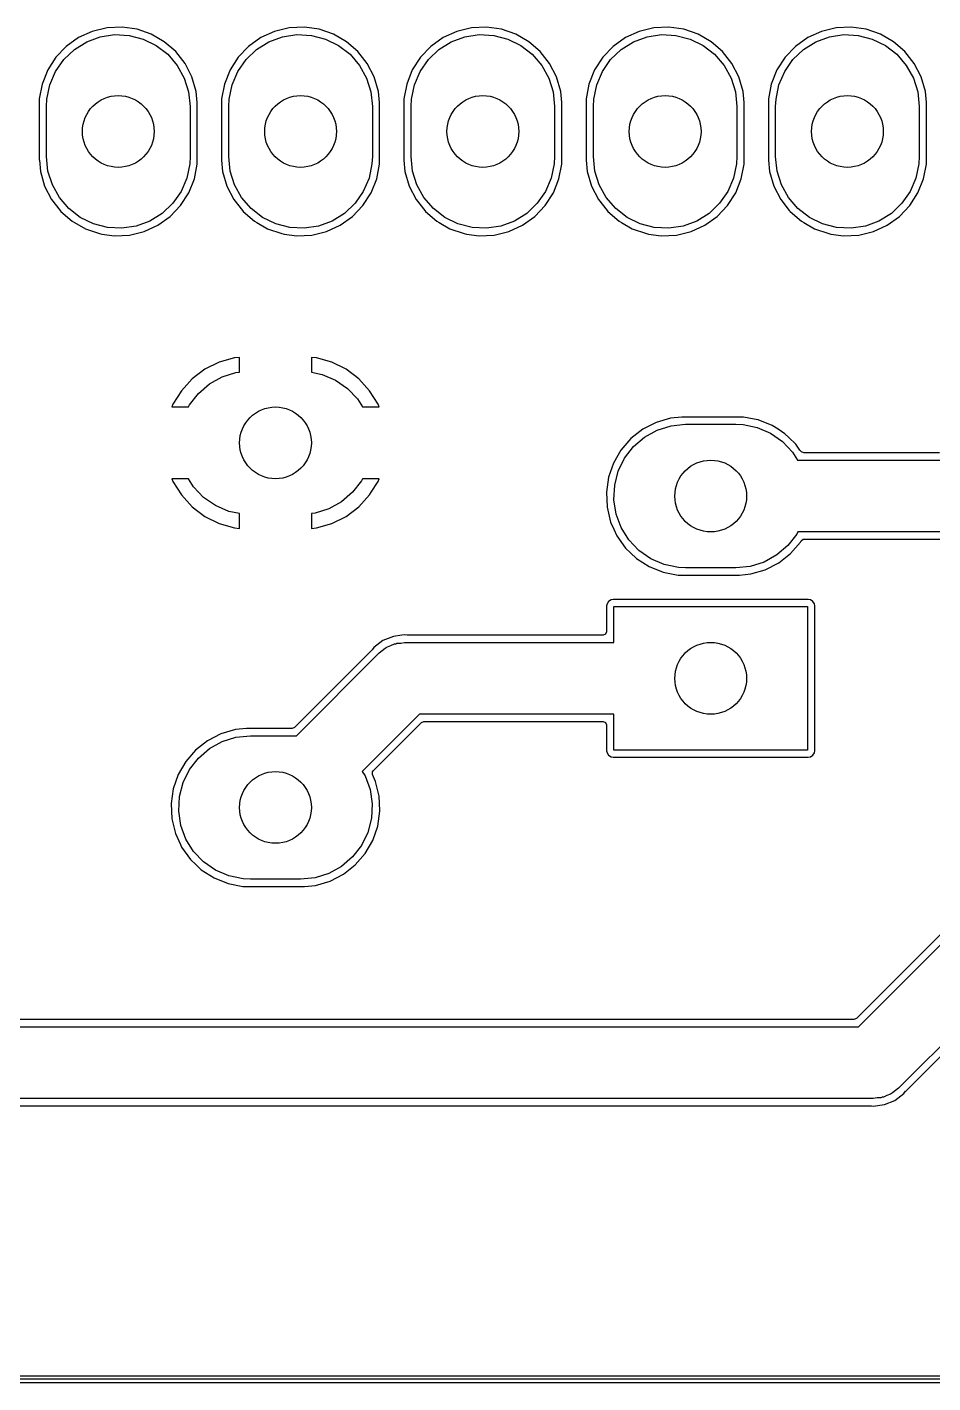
# Model space of a CAD drawing. Extents: x 103 to 225, y -154 to -79.
# Drawn here: x 177.14 to 189.77, y -145.6 to -126.71 of the extents above; entities that cross this region are included whole.
import ezdxf

# ---------------------------------------------------------------- set-up
doc = ezdxf.new("R2010")
doc.units = 0
doc.layers.add('BLACK', color=7, linetype='CONTINUOUS')

msp = doc.modelspace()

# ---------------------------------------------------------------- linework, layer by layer
at = {"layer": 'BLACK', "linetype": 'CONTINUOUS'}
for p, q in [((178.258, -126.719), (178.053, -126.768)), ((178.468, -126.709), (178.258, -126.719)), ((178.258, -126.719), (178.258, -126.719)), ((178.676, -126.739), (178.468, -126.709)), ((178.874, -126.807), (178.676, -126.739)), ((178.676, -126.739), (178.676, -126.739)), ((180.798, -126.719), (180.593, -126.768)), ((181.008, -126.709), (180.798, -126.719)), ((180.798, -126.719), (180.798, -126.719)), ((181.216, -126.739), (181.008, -126.709)), ((181.414, -126.807), (181.216, -126.739)), ((181.216, -126.739), (181.216, -126.739)), ((183.338, -126.719), (183.133, -126.768)), ((183.548, -126.709), (183.338, -126.719)), ((183.338, -126.719), (183.338, -126.719)), ((183.756, -126.739), (183.548, -126.709)), ((183.954, -126.807), (183.756, -126.739)), ((183.756, -126.739), (183.756, -126.739)), ((185.878, -126.719), (185.673, -126.768)), ((186.088, -126.709), (185.878, -126.719)), ((185.878, -126.719), (185.878, -126.719)), ((186.296, -126.739), (186.088, -126.709)), ((186.494, -126.807), (186.296, -126.739)), ((186.296, -126.739), (186.296, -126.739)), ((188.418, -126.719), (188.213, -126.768)), ((188.628, -126.709), (188.418, -126.719)), ((188.418, -126.719), (188.418, -126.719)), ((188.836, -126.739), (188.628, -126.709)), ((189.034, -126.807), (188.836, -126.739)), ((188.836, -126.739), (188.836, -126.739)), ((177.862, -126.856), (177.691, -126.978)), ((177.803, -127.022), (177.975, -126.915)), ((178.053, -126.768), (177.862, -126.856)), ((177.862, -126.856), (177.862, -126.856)), ((177.862, -126.856), (177.862, -126.856)), ((177.862, -126.856), (177.862, -126.856)), ((177.862, -126.856), (177.862, -126.856)), ((177.975, -126.915), (178.164, -126.845)), ((178.164, -126.845), (178.364, -126.814)), ((178.364, -126.814), (178.566, -126.825)), ((178.566, -126.825), (178.762, -126.875)), ((178.762, -126.875), (178.944, -126.964)), ((179.056, -126.912), (178.874, -126.807)), ((179.215, -127.05), (179.056, -126.912)), ((179.056, -126.912), (179.056, -126.912)), ((179.056, -126.912), (179.056, -126.912)), ((180.402, -126.856), (180.231, -126.978)), ((180.343, -127.022), (180.515, -126.915)), ((180.593, -126.768), (180.402, -126.856)), ((180.402, -126.856), (180.402, -126.856)), ((180.402, -126.856), (180.402, -126.856)), ((180.402, -126.856), (180.402, -126.856)), ((180.402, -126.856), (180.402, -126.856)), ((180.515, -126.915), (180.704, -126.845)), ((180.704, -126.845), (180.904, -126.814)), ((180.904, -126.814), (181.106, -126.825)), ((181.106, -126.825), (181.302, -126.875)), ((181.302, -126.875), (181.484, -126.964)), ((181.596, -126.912), (181.414, -126.807)), ((181.755, -127.05), (181.596, -126.912)), ((181.596, -126.912), (181.596, -126.912)), ((181.596, -126.912), (181.596, -126.912)), ((182.942, -126.856), (182.771, -126.978)), ((182.883, -127.022), (183.055, -126.915)), ((183.133, -126.768), (182.942, -126.856)), ((182.942, -126.856), (182.942, -126.856)), ((182.942, -126.856), (182.942, -126.856)), ((182.942, -126.856), (182.942, -126.856)), ((182.942, -126.856), (182.942, -126.856)), ((183.055, -126.915), (183.244, -126.845)), ((183.244, -126.845), (183.444, -126.814)), ((183.444, -126.814), (183.646, -126.825)), ((183.646, -126.825), (183.842, -126.875)), ((183.842, -126.875), (184.024, -126.964)), ((184.136, -126.912), (183.954, -126.807)), ((184.295, -127.05), (184.136, -126.912)), ((184.136, -126.912), (184.136, -126.912)), ((184.136, -126.912), (184.136, -126.912)), ((185.482, -126.856), (185.311, -126.978)), ((185.423, -127.022), (185.595, -126.915)), ((185.673, -126.768), (185.482, -126.856)), ((185.482, -126.856), (185.482, -126.856)), ((185.482, -126.856), (185.482, -126.856)), ((185.482, -126.856), (185.482, -126.856)), ((185.482, -126.856), (185.482, -126.856)), ((185.595, -126.915), (185.784, -126.845)), ((185.784, -126.845), (185.984, -126.814)), ((185.984, -126.814), (186.186, -126.825)), ((186.186, -126.825), (186.382, -126.875)), ((186.382, -126.875), (186.564, -126.964)), ((186.676, -126.912), (186.494, -126.807)), ((186.835, -127.05), (186.676, -126.912)), ((186.676, -126.912), (186.676, -126.912)), ((186.676, -126.912), (186.676, -126.912)), ((188.022, -126.856), (187.851, -126.978)), ((187.963, -127.022), (188.135, -126.915)), ((188.213, -126.768), (188.022, -126.856)), ((188.022, -126.856), (188.022, -126.856)), ((188.022, -126.856), (188.022, -126.856)), ((188.022, -126.856), (188.022, -126.856)), ((188.022, -126.856), (188.022, -126.856)), ((188.135, -126.915), (188.324, -126.845)), ((188.324, -126.845), (188.524, -126.814)), ((188.524, -126.814), (188.726, -126.825)), ((188.726, -126.825), (188.922, -126.875)), ((188.922, -126.875), (189.104, -126.964)), ((189.216, -126.912), (189.034, -126.807)), ((189.375, -127.05), (189.216, -126.912)), ((189.216, -126.912), (189.216, -126.912)), ((189.216, -126.912), (189.216, -126.912)), ((177.546, -127.13), (177.432, -127.306)), ((177.691, -126.978), (177.546, -127.13)), ((177.656, -127.162), (177.803, -127.022)), ((177.691, -126.978), (177.691, -126.978)), ((178.944, -126.964), (179.104, -127.088)), ((179.104, -127.088), (179.236, -127.242)), ((179.345, -127.215), (179.215, -127.05)), ((180.086, -127.13), (179.972, -127.306)), ((180.231, -126.978), (180.086, -127.13)), ((180.196, -127.162), (180.343, -127.022)), ((180.231, -126.978), (180.231, -126.978)), ((181.484, -126.964), (181.644, -127.088)), ((181.644, -127.088), (181.776, -127.242)), ((181.885, -127.215), (181.755, -127.05)), ((182.626, -127.13), (182.512, -127.306)), ((182.771, -126.978), (182.626, -127.13)), ((182.736, -127.162), (182.883, -127.022)), ((182.771, -126.978), (182.771, -126.978)), ((184.024, -126.964), (184.184, -127.088)), ((184.184, -127.088), (184.316, -127.242)), ((184.425, -127.215), (184.295, -127.05)), ((185.166, -127.13), (185.052, -127.306)), ((185.311, -126.978), (185.166, -127.13)), ((185.276, -127.162), (185.423, -127.022)), ((185.311, -126.978), (185.311, -126.978)), ((186.564, -126.964), (186.724, -127.088)), ((186.724, -127.088), (186.856, -127.242)), ((186.965, -127.215), (186.835, -127.05)), ((187.706, -127.13), (187.592, -127.306)), ((187.851, -126.978), (187.706, -127.13)), ((187.816, -127.162), (187.963, -127.022)), ((187.851, -126.978), (187.851, -126.978)), ((189.104, -126.964), (189.264, -127.088)), ((189.264, -127.088), (189.396, -127.242)), ((189.505, -127.215), (189.375, -127.05)), ((177.432, -127.306), (177.354, -127.502)), ((177.432, -127.306), (177.432, -127.306)), ((177.541, -127.328), (177.656, -127.162)), ((179.236, -127.242), (179.334, -127.419)), ((179.441, -127.402), (179.345, -127.215)), ((179.972, -127.306), (179.894, -127.502)), ((179.972, -127.306), (179.972, -127.306)), ((180.081, -127.328), (180.196, -127.162)), ((181.776, -127.242), (181.874, -127.419)), ((181.981, -127.402), (181.885, -127.215)), ((182.512, -127.306), (182.434, -127.502)), ((182.512, -127.306), (182.512, -127.306)), ((182.621, -127.328), (182.736, -127.162)), ((184.316, -127.242), (184.414, -127.419)), ((184.521, -127.402), (184.425, -127.215)), ((185.052, -127.306), (184.974, -127.502)), ((185.052, -127.306), (185.052, -127.306)), ((185.161, -127.328), (185.276, -127.162)), ((186.856, -127.242), (186.954, -127.419)), ((187.061, -127.402), (186.965, -127.215)), ((187.592, -127.306), (187.514, -127.502)), ((187.592, -127.306), (187.592, -127.306)), ((187.701, -127.328), (187.816, -127.162)), ((189.396, -127.242), (189.494, -127.419)), ((189.601, -127.402), (189.505, -127.215)), ((177.354, -127.502), (177.314, -127.708)), ((177.354, -127.502), (177.354, -127.502)), ((177.354, -127.502), (177.354, -127.502)), ((177.42, -127.712), (177.461, -127.514)), ((177.461, -127.514), (177.541, -127.328)), ((179.334, -127.419), (179.395, -127.612)), ((179.501, -127.604), (179.441, -127.402)), ((179.894, -127.502), (179.855, -127.708)), ((179.894, -127.502), (179.894, -127.502)), ((179.894, -127.502), (179.894, -127.502)), ((179.96, -127.712), (180.001, -127.514)), ((180.001, -127.514), (180.081, -127.328)), ((181.874, -127.419), (181.935, -127.612)), ((182.041, -127.604), (181.981, -127.402)), ((182.434, -127.502), (182.394, -127.708)), ((182.434, -127.502), (182.434, -127.502)), ((182.434, -127.502), (182.434, -127.502)), ((182.5, -127.712), (182.541, -127.514)), ((182.541, -127.514), (182.621, -127.328)), ((184.414, -127.419), (184.475, -127.612)), ((184.581, -127.604), (184.521, -127.402)), ((184.974, -127.502), (184.934, -127.708)), ((184.974, -127.502), (184.974, -127.502)), ((184.974, -127.502), (184.974, -127.502)), ((185.04, -127.712), (185.081, -127.514)), ((185.081, -127.514), (185.161, -127.328)), ((186.954, -127.419), (187.015, -127.612)), ((187.121, -127.604), (187.061, -127.402)), ((187.514, -127.502), (187.474, -127.708)), ((187.514, -127.502), (187.514, -127.502)), ((187.514, -127.502), (187.514, -127.502)), ((187.58, -127.712), (187.621, -127.514)), ((187.621, -127.514), (187.701, -127.328)), ((189.494, -127.419), (189.555, -127.612)), ((189.661, -127.604), (189.601, -127.402)), ((179.395, -127.612), (179.415, -127.813)), ((179.516, -127.761), (179.501, -127.604)), ((181.935, -127.612), (181.955, -127.813)), ((182.055, -127.761), (182.041, -127.604)), ((184.475, -127.612), (184.495, -127.813)), ((184.595, -127.761), (184.581, -127.604)), ((187.015, -127.612), (187.035, -127.813)), ((187.135, -127.761), (187.121, -127.604)), ((189.555, -127.612), (189.575, -127.813)), ((189.675, -127.761), (189.661, -127.604)), ((177.314, -127.708), (177.314, -127.708)), ((177.314, -127.708), (177.314, -127.708)), ((177.314, -127.708), (177.314, -128.565)), ((177.415, -127.813), (177.42, -127.712)), ((177.415, -128.513), (177.415, -127.813)), ((179.415, -127.813), (179.415, -128.513)), ((179.516, -128.565), (179.516, -127.761)), ((179.855, -127.708), (179.855, -127.708)), ((179.855, -127.708), (179.855, -127.708)), ((179.855, -127.708), (179.855, -128.565)), ((179.955, -127.813), (179.96, -127.712)), ((179.955, -128.513), (179.955, -127.813)), ((181.955, -127.813), (181.955, -128.513)), ((182.055, -128.565), (182.055, -127.761)), ((182.394, -127.708), (182.394, -127.708)), ((182.394, -127.708), (182.394, -127.708)), ((182.394, -127.708), (182.394, -128.565)), ((182.495, -127.813), (182.5, -127.712)), ((182.495, -128.513), (182.495, -127.813)), ((184.495, -127.813), (184.495, -128.513)), ((184.595, -128.565), (184.595, -127.761)), ((184.934, -127.708), (184.934, -127.708)), ((184.934, -127.708), (184.934, -128.565)), ((185.035, -127.813), (185.04, -127.712)), ((185.035, -128.513), (185.035, -127.813)), ((187.035, -127.813), (187.035, -128.513)), ((187.135, -128.565), (187.135, -127.761)), ((187.474, -127.708), (187.474, -127.708)), ((187.474, -127.708), (187.474, -128.565)), ((187.575, -127.813), (187.58, -127.712)), ((187.575, -128.513), (187.575, -127.813)), ((189.575, -127.813), (189.575, -128.513)), ((189.675, -128.565), (189.675, -127.761)), ((177.314, -128.565), (177.315, -128.565)), ((177.315, -128.565), (177.329, -128.722)), ((177.435, -128.714), (177.415, -128.513)), ((179.41, -128.614), (179.369, -128.812)), ((179.415, -128.513), (179.41, -128.614)), ((179.476, -128.824), (179.516, -128.618)), ((179.516, -128.618), (179.516, -128.565)), ((179.855, -128.565), (179.869, -128.722)), ((179.855, -128.565), (179.855, -128.565)), ((179.975, -128.714), (179.955, -128.513)), ((181.95, -128.614), (181.909, -128.812)), ((181.955, -128.513), (181.95, -128.614)), ((182.016, -128.824), (182.055, -128.618)), ((182.055, -128.618), (182.055, -128.565)), ((182.394, -128.565), (182.395, -128.565)), ((182.395, -128.565), (182.409, -128.722)), ((182.515, -128.714), (182.495, -128.513)), ((184.49, -128.614), (184.449, -128.812)), ((184.495, -128.513), (184.49, -128.614)), ((184.556, -128.824), (184.595, -128.618)), ((184.595, -128.618), (184.595, -128.565)), ((184.934, -128.565), (184.935, -128.565)), ((184.935, -128.565), (184.949, -128.722)), ((185.055, -128.714), (185.035, -128.513)), ((187.03, -128.614), (186.989, -128.812)), ((187.035, -128.513), (187.03, -128.614)), ((187.096, -128.824), (187.135, -128.618)), ((187.135, -128.618), (187.135, -128.565)), ((187.474, -128.565), (187.475, -128.565)), ((187.475, -128.565), (187.489, -128.722)), ((187.595, -128.714), (187.575, -128.513)), ((189.57, -128.614), (189.529, -128.812)), ((189.575, -128.513), (189.57, -128.614)), ((189.636, -128.824), (189.675, -128.618)), ((189.675, -128.618), (189.675, -128.565)), ((177.329, -128.722), (177.389, -128.924)), ((177.496, -128.907), (177.435, -128.714)), ((179.369, -128.812), (179.289, -128.998)), ((179.398, -129.02), (179.476, -128.824)), ((179.869, -128.722), (179.929, -128.924)), ((180.036, -128.907), (179.975, -128.714)), ((181.909, -128.812), (181.829, -128.998)), ((181.938, -129.02), (182.016, -128.824)), ((182.409, -128.722), (182.469, -128.924)), ((182.576, -128.907), (182.515, -128.714)), ((184.449, -128.812), (184.369, -128.998)), ((184.478, -129.02), (184.556, -128.824)), ((184.949, -128.722), (185.009, -128.924)), ((185.116, -128.907), (185.055, -128.714)), ((186.989, -128.812), (186.909, -128.998)), ((187.018, -129.02), (187.096, -128.824)), ((187.489, -128.722), (187.549, -128.924)), ((187.656, -128.907), (187.595, -128.714)), ((189.529, -128.812), (189.449, -128.998)), ((189.558, -129.02), (189.636, -128.824)), ((177.389, -128.924), (177.485, -129.111)), ((177.594, -129.084), (177.496, -128.907)), ((179.289, -128.998), (179.174, -129.164)), ((179.284, -129.196), (179.398, -129.02)), ((179.929, -128.924), (180.025, -129.111)), ((180.134, -129.084), (180.036, -128.907)), ((181.829, -128.998), (181.714, -129.164)), ((181.824, -129.196), (181.938, -129.02)), ((182.469, -128.924), (182.565, -129.111)), ((182.674, -129.084), (182.576, -128.907)), ((184.369, -128.998), (184.254, -129.164)), ((184.364, -129.196), (184.478, -129.02)), ((185.009, -128.924), (185.105, -129.111)), ((185.214, -129.084), (185.116, -128.907)), ((186.909, -128.998), (186.794, -129.164)), ((186.904, -129.196), (187.018, -129.02)), ((187.549, -128.924), (187.645, -129.111)), ((187.754, -129.084), (187.656, -128.907)), ((189.449, -128.998), (189.334, -129.164)), ((189.444, -129.196), (189.558, -129.02)), ((177.485, -129.111), (177.605, -129.264)), ((177.726, -129.238), (177.594, -129.084)), ((179.174, -129.164), (179.027, -129.304)), ((179.139, -129.348), (179.284, -129.196)), ((180.025, -129.111), (180.145, -129.264)), ((180.266, -129.238), (180.134, -129.084)), ((181.714, -129.164), (181.567, -129.304)), ((181.679, -129.348), (181.824, -129.196)), ((182.565, -129.111), (182.685, -129.264)), ((182.806, -129.238), (182.674, -129.084)), ((184.254, -129.164), (184.107, -129.304)), ((184.219, -129.348), (184.364, -129.196)), ((185.105, -129.111), (185.225, -129.264)), ((185.346, -129.238), (185.214, -129.084)), ((186.794, -129.164), (186.647, -129.304)), ((186.759, -129.348), (186.904, -129.196)), ((187.645, -129.111), (187.765, -129.264)), ((187.886, -129.238), (187.754, -129.084)), ((189.334, -129.164), (189.187, -129.304)), ((189.299, -129.348), (189.444, -129.196)), ((177.605, -129.264), (177.615, -129.276)), ((177.615, -129.276), (177.774, -129.414)), ((177.886, -129.362), (177.726, -129.238)), ((178.068, -129.451), (177.886, -129.362)), ((179.027, -129.304), (178.855, -129.411)), ((178.968, -129.47), (179.139, -129.348)), ((180.145, -129.264), (180.155, -129.276)), ((180.155, -129.276), (180.314, -129.414)), ((180.426, -129.362), (180.266, -129.238)), ((180.608, -129.451), (180.426, -129.362)), ((181.567, -129.304), (181.395, -129.411)), ((181.508, -129.47), (181.679, -129.348)), ((182.685, -129.264), (182.695, -129.276)), ((182.695, -129.276), (182.854, -129.414)), ((182.966, -129.362), (182.806, -129.238)), ((183.148, -129.451), (182.966, -129.362)), ((184.107, -129.304), (183.935, -129.411)), ((184.048, -129.47), (184.219, -129.348)), ((185.225, -129.264), (185.235, -129.276)), ((185.235, -129.276), (185.394, -129.414)), ((185.506, -129.362), (185.346, -129.238)), ((185.688, -129.451), (185.506, -129.362)), ((186.647, -129.304), (186.475, -129.411)), ((186.588, -129.47), (186.759, -129.348)), ((187.765, -129.264), (187.775, -129.276)), ((187.775, -129.276), (187.934, -129.414)), ((188.046, -129.362), (187.886, -129.238)), ((188.228, -129.451), (188.046, -129.362)), ((189.187, -129.304), (189.015, -129.411)), ((189.128, -129.47), (189.299, -129.348)), ((177.774, -129.414), (177.774, -129.414)), ((177.774, -129.414), (177.774, -129.414)), ((177.774, -129.414), (177.806, -129.432)), ((177.806, -129.432), (177.956, -129.519)), ((177.956, -129.519), (178.154, -129.587)), ((178.264, -129.501), (178.068, -129.451)), ((178.154, -129.587), (178.154, -129.587)), ((178.154, -129.587), (178.154, -129.587)), ((178.154, -129.587), (178.185, -129.592)), ((178.185, -129.592), (178.362, -129.617)), ((178.466, -129.512), (178.264, -129.501)), ((178.666, -129.481), (178.466, -129.512)), ((178.572, -129.607), (178.777, -129.558)), ((178.855, -129.411), (178.666, -129.481)), ((178.777, -129.558), (178.968, -129.47)), ((180.314, -129.414), (180.314, -129.414)), ((180.314, -129.414), (180.314, -129.414)), ((180.314, -129.414), (180.346, -129.432)), ((180.346, -129.432), (180.496, -129.519)), ((180.496, -129.519), (180.694, -129.587)), ((180.804, -129.501), (180.608, -129.451)), ((180.694, -129.587), (180.694, -129.587)), ((180.694, -129.587), (180.694, -129.587)), ((180.694, -129.587), (180.725, -129.592)), ((180.725, -129.592), (180.902, -129.617)), ((181.006, -129.512), (180.804, -129.501)), ((181.206, -129.481), (181.006, -129.512)), ((181.112, -129.607), (181.317, -129.558)), ((181.395, -129.411), (181.206, -129.481)), ((181.317, -129.558), (181.508, -129.47)), ((182.854, -129.414), (182.854, -129.414)), ((182.854, -129.414), (182.854, -129.414)), ((182.854, -129.414), (182.886, -129.432)), ((182.886, -129.432), (183.036, -129.519)), ((183.036, -129.519), (183.234, -129.587)), ((183.344, -129.501), (183.148, -129.451)), ((183.234, -129.587), (183.234, -129.587)), ((183.234, -129.587), (183.234, -129.587)), ((183.234, -129.587), (183.265, -129.592)), ((183.265, -129.592), (183.442, -129.617)), ((183.546, -129.512), (183.344, -129.501)), ((183.746, -129.481), (183.546, -129.512)), ((183.652, -129.607), (183.857, -129.558)), ((183.935, -129.411), (183.746, -129.481)), ((183.857, -129.558), (184.048, -129.47)), ((185.394, -129.414), (185.394, -129.414)), ((185.394, -129.414), (185.394, -129.414)), ((185.394, -129.414), (185.426, -129.432)), ((185.426, -129.432), (185.576, -129.519)), ((185.576, -129.519), (185.774, -129.587)), ((185.884, -129.501), (185.688, -129.451)), ((185.774, -129.587), (185.774, -129.587)), ((185.774, -129.587), (185.774, -129.587)), ((185.774, -129.587), (185.805, -129.592)), ((185.805, -129.592), (185.982, -129.617)), ((186.086, -129.512), (185.884, -129.501)), ((186.286, -129.481), (186.086, -129.512)), ((186.192, -129.607), (186.397, -129.558)), ((186.475, -129.411), (186.286, -129.481)), ((186.397, -129.558), (186.588, -129.47)), ((187.934, -129.414), (187.934, -129.414)), ((187.934, -129.414), (187.934, -129.414)), ((187.934, -129.414), (187.966, -129.432)), ((187.966, -129.432), (188.116, -129.519)), ((188.116, -129.519), (188.314, -129.587)), ((188.424, -129.501), (188.228, -129.451)), ((188.314, -129.587), (188.314, -129.587)), ((188.314, -129.587), (188.314, -129.587)), ((188.314, -129.587), (188.345, -129.592)), ((188.345, -129.592), (188.522, -129.617)), ((188.626, -129.512), (188.424, -129.501)), ((188.826, -129.481), (188.626, -129.512)), ((188.732, -129.607), (188.937, -129.558)), ((189.015, -129.411), (188.826, -129.481)), ((188.937, -129.558), (189.128, -129.47)), ((178.362, -129.617), (178.467, -129.612)), ((178.362, -129.617), (178.362, -129.617)), ((178.362, -129.617), (178.362, -129.617)), ((178.467, -129.612), (178.572, -129.607)), ((180.902, -129.617), (181.007, -129.612)), ((180.902, -129.617), (180.902, -129.617)), ((180.902, -129.617), (180.902, -129.617)), ((181.007, -129.612), (181.112, -129.607)), ((183.442, -129.617), (183.547, -129.612)), ((183.442, -129.617), (183.442, -129.617)), ((183.442, -129.617), (183.442, -129.617)), ((183.547, -129.612), (183.652, -129.607)), ((185.982, -129.617), (186.087, -129.612)), ((185.982, -129.617), (185.982, -129.617)), ((185.982, -129.617), (185.982, -129.617)), ((186.087, -129.612), (186.192, -129.607)), ((188.522, -129.617), (188.627, -129.612)), ((188.522, -129.617), (188.522, -129.617)), ((188.522, -129.617), (188.522, -129.617)), ((188.627, -129.612), (188.732, -129.607)), ((179.621, -131.477), (179.444, -131.611)), ((179.82, -131.378), (179.621, -131.477)), ((179.621, -131.477), (179.621, -131.477)), ((180.034, -131.317), (179.82, -131.378)), ((180.105, -131.311), (180.034, -131.317)), ((180.105, -131.517), (180.105, -131.311)), ((180.105, -131.311), (180.105, -131.311)), ((181.177, -131.317), (181.105, -131.311)), ((181.105, -131.311), (181.105, -131.517)), ((181.391, -131.378), (181.177, -131.317)), ((181.177, -131.317), (181.177, -131.317)), ((181.59, -131.477), (181.391, -131.378)), ((181.767, -131.611), (181.59, -131.477)), ((181.59, -131.477), (181.59, -131.477)), ((179.444, -131.611), (179.294, -131.776)), ((179.444, -131.611), (179.444, -131.611)), ((179.684, -131.681), (179.861, -131.583)), ((179.861, -131.583), (180.054, -131.522)), ((180.054, -131.522), (180.105, -131.517)), ((181.105, -131.517), (181.255, -131.548)), ((181.255, -131.548), (181.441, -131.628)), ((181.441, -131.628), (181.607, -131.743)), ((181.917, -131.776), (181.767, -131.611)), ((181.767, -131.611), (181.767, -131.611)), ((179.294, -131.776), (179.177, -131.965)), ((179.407, -131.973), (179.531, -131.813)), ((179.531, -131.813), (179.684, -131.681)), ((181.607, -131.743), (181.746, -131.89)), ((182.034, -131.965), (181.917, -131.776)), ((179.177, -131.965), (179.162, -132.002)), ((179.162, -132.002), (179.162, -132.002)), ((179.162, -132.002), (179.393, -132.002)), ((179.393, -132.002), (179.407, -131.973)), ((181.746, -131.89), (181.816, -132.002)), ((181.816, -132.002), (182.049, -132.002)), ((182.049, -132.002), (182.034, -131.965)), ((182.049, -132.002), (182.049, -132.002)), ((185.909, -132.217), (185.722, -132.313)), ((186.111, -132.157), (185.909, -132.217)), ((186.268, -132.143), (186.111, -132.157)), ((187.125, -132.142), (186.268, -132.142)), ((186.268, -132.142), (186.268, -132.142)), ((186.268, -132.142), (186.268, -132.143)), ((187.274, -132.171), (187.125, -132.142)), ((187.331, -132.182), (187.274, -132.171)), ((187.527, -132.26), (187.331, -132.182)), ((187.331, -132.182), (187.331, -132.182)), ((185.722, -132.313), (185.557, -132.443)), ((185.595, -132.554), (185.749, -132.422)), ((185.749, -132.422), (185.926, -132.324)), ((185.926, -132.324), (186.119, -132.263)), ((186.119, -132.263), (186.32, -132.243)), ((186.32, -132.243), (187.02, -132.243)), ((187.02, -132.243), (187.121, -132.248)), ((187.121, -132.248), (187.319, -132.289)), ((187.319, -132.289), (187.505, -132.369)), ((187.505, -132.369), (187.671, -132.484)), ((187.608, -132.313), (187.527, -132.26)), ((187.527, -132.26), (187.527, -132.26)), ((187.527, -132.26), (187.527, -132.26)), ((187.703, -132.374), (187.608, -132.313)), ((187.757, -132.425), (187.703, -132.374)), ((187.855, -132.519), (187.757, -132.425)), ((185.419, -132.602), (185.314, -132.784)), ((185.557, -132.443), (185.419, -132.602)), ((185.471, -132.714), (185.595, -132.554)), ((187.671, -132.484), (187.811, -132.631)), ((187.914, -132.602), (187.855, -132.519)), ((187.929, -132.622), (187.914, -132.602)), ((185.314, -132.784), (185.246, -132.982)), ((185.382, -132.896), (185.471, -132.714)), ((187.811, -132.631), (187.881, -132.743)), ((187.881, -132.743), (189.919, -132.743)), ((187.934, -132.628), (187.929, -132.622)), ((187.969, -132.642), (187.934, -132.628)), ((189.857, -132.642), (187.969, -132.642)), ((196.569, -132.654), (188.701, -140.523)), ((188.728, -140.638), (196.669, -132.696)), ((185.246, -132.982), (185.216, -133.19)), ((185.246, -132.982), (185.246, -132.982)), ((185.332, -133.092), (185.382, -132.896)), ((179.395, -133.002), (179.162, -133.002)), ((179.162, -133.002), (179.177, -133.039)), ((179.177, -133.039), (179.294, -133.228)), ((179.465, -133.114), (179.395, -133.002)), ((179.604, -133.261), (179.465, -133.114)), ((181.804, -133.031), (181.68, -133.191)), ((181.818, -133.002), (181.804, -133.031)), ((182.049, -133.002), (181.818, -133.002)), ((181.941, -133.19), (182.034, -133.039)), ((182.034, -133.039), (182.049, -133.002)), ((185.321, -133.294), (185.332, -133.092)), ((179.294, -133.228), (179.444, -133.393)), ((179.77, -133.376), (179.604, -133.261)), ((181.527, -133.323), (181.35, -133.421)), ((181.68, -133.191), (181.527, -133.323)), ((181.767, -133.393), (181.917, -133.228)), ((181.917, -133.228), (181.941, -133.19)), ((185.216, -133.19), (185.216, -133.19)), ((185.216, -133.19), (185.226, -133.4)), ((185.352, -133.494), (185.321, -133.294)), ((179.444, -133.393), (179.444, -133.393)), ((179.444, -133.393), (179.621, -133.527)), ((179.621, -133.527), (179.621, -133.527)), ((179.621, -133.527), (179.82, -133.626)), ((179.956, -133.456), (179.77, -133.376)), ((180.105, -133.487), (179.956, -133.456)), ((180.105, -133.693), (180.105, -133.487)), ((181.157, -133.482), (181.105, -133.487)), ((181.105, -133.487), (181.105, -133.693)), ((181.35, -133.421), (181.157, -133.482)), ((181.391, -133.626), (181.59, -133.527)), ((181.59, -133.527), (181.767, -133.393)), ((181.59, -133.527), (181.59, -133.527)), ((181.767, -133.393), (181.767, -133.393)), ((185.226, -133.4), (185.226, -133.4)), ((185.226, -133.4), (185.275, -133.605)), ((185.422, -133.683), (185.352, -133.494)), ((197.23, -133.55), (189.289, -141.492)), ((179.82, -133.626), (180.034, -133.687)), ((180.034, -133.687), (180.034, -133.687)), ((180.034, -133.687), (180.105, -133.693)), ((180.105, -133.693), (180.105, -133.693)), ((181.105, -133.693), (181.177, -133.687)), ((181.177, -133.687), (181.391, -133.626)), ((181.177, -133.687), (181.177, -133.687)), ((185.275, -133.605), (185.32, -133.703)), ((185.32, -133.703), (185.363, -133.796)), ((185.529, -133.855), (185.422, -133.683)), ((187.883, -133.743), (187.869, -133.772)), ((190.126, -133.743), (187.883, -133.743)), ((185.363, -133.796), (185.485, -133.967)), ((185.669, -134.002), (185.529, -133.855)), ((187.745, -133.932), (187.591, -134.064)), ((187.869, -133.772), (187.745, -133.932)), ((187.783, -134.043), (187.921, -133.884)), ((187.921, -133.884), (187.93, -133.868)), ((187.93, -133.868), (187.96, -133.845)), ((187.96, -133.845), (187.972, -133.844)), ((187.972, -133.844), (190.085, -133.844)), ((185.485, -133.967), (185.553, -134.033)), ((185.553, -134.033), (185.637, -134.112)), ((185.637, -134.112), (185.637, -134.112)), ((185.637, -134.112), (185.637, -134.112)), ((185.637, -134.112), (185.813, -134.226)), ((185.835, -134.117), (185.669, -134.002)), ((186.021, -134.197), (185.835, -134.117)), ((187.591, -134.064), (187.414, -134.162)), ((187.618, -134.173), (187.783, -134.043)), ((185.813, -134.226), (186.009, -134.304)), ((186.009, -134.304), (186.215, -134.344)), ((186.219, -134.238), (186.021, -134.197)), ((186.32, -134.243), (186.219, -134.238)), ((187.02, -134.243), (186.32, -134.243)), ((187.221, -134.223), (187.02, -134.243)), ((187.414, -134.162), (187.221, -134.223)), ((187.229, -134.329), (187.431, -134.269)), ((187.431, -134.269), (187.618, -134.173)), ((186.215, -134.344), (186.215, -134.344)), ((186.215, -134.344), (187.072, -134.344)), ((187.072, -134.344), (187.229, -134.329)), ((187.072, -134.344), (187.072, -134.344)), ((185.281, -134.688), (185.248, -134.711)), ((185.31, -134.683), (185.281, -134.688)), ((185.281, -134.688), (185.281, -134.688)), ((185.281, -134.688), (185.281, -134.688)), ((185.281, -134.688), (185.281, -134.688)), ((188.03, -134.683), (185.31, -134.683)), ((185.31, -134.683), (185.31, -134.683)), ((185.31, -134.683), (185.31, -134.683)), ((188.059, -134.688), (188.03, -134.683)), ((188.092, -134.711), (188.059, -134.688)), ((185.225, -134.744), (185.219, -134.773)), ((185.219, -134.773), (185.219, -135.133)), ((185.248, -134.711), (185.225, -134.744)), ((185.225, -134.744), (185.225, -134.744)), ((185.32, -135.283), (185.32, -134.783)), ((185.32, -134.783), (188.02, -134.783)), ((188.02, -134.783), (188.02, -136.783)), ((188.115, -134.744), (188.092, -134.711)), ((188.12, -134.773), (188.115, -134.744)), ((188.115, -134.744), (188.115, -134.744)), ((188.115, -134.744), (188.115, -134.744)), ((188.12, -136.793), (188.12, -134.773)), ((182.102, -135.258), (181.976, -135.355)), ((182.248, -135.198), (182.102, -135.258)), ((182.102, -135.258), (182.102, -135.258)), ((182.365, -135.183), (182.248, -135.198)), ((182.404, -135.177), (182.365, -135.183)), ((182.442, -135.182), (182.404, -135.177)), ((182.445, -135.183), (182.442, -135.182)), ((185.171, -135.183), (182.445, -135.183)), ((185.205, -135.168), (185.171, -135.183)), ((185.219, -135.133), (185.205, -135.168)), ((181.951, -135.387), (180.871, -136.467)), ((180.898, -136.582), (182.051, -135.429)), ((181.953, -135.385), (181.951, -135.387)), ((181.976, -135.355), (181.953, -135.385)), ((181.976, -135.355), (181.976, -135.355)), ((182.051, -135.429), (182.094, -135.397)), ((182.094, -135.397), (182.134, -135.362)), ((182.134, -135.362), (182.15, -135.355)), ((182.15, -135.355), (182.165, -135.344)), ((182.165, -135.344), (182.215, -135.325)), ((182.215, -135.325), (182.264, -135.303)), ((182.264, -135.303), (182.281, -135.301)), ((182.281, -135.301), (182.298, -135.294)), ((182.298, -135.294), (182.351, -135.291)), ((182.351, -135.291), (182.404, -135.283)), ((182.404, -135.283), (185.32, -135.283)), ((182.612, -136.283), (181.815, -137.08)), ((185.32, -136.283), (182.612, -136.283)), ((182.639, -136.398), (182.673, -136.383)), ((182.673, -136.383), (185.171, -136.383)), ((185.171, -136.383), (185.205, -136.398)), ((185.32, -136.783), (185.32, -136.283)), ((179.845, -136.556), (179.658, -136.652)), ((180.046, -136.496), (179.845, -136.556)), ((180.203, -136.482), (180.046, -136.496)), ((180.836, -136.481), (180.203, -136.481)), ((180.203, -136.481), (180.203, -136.481)), ((180.203, -136.481), (180.203, -136.482)), ((180.871, -136.467), (180.836, -136.481)), ((181.967, -137.07), (182.639, -136.398)), ((185.205, -136.398), (185.22, -136.433)), ((185.22, -136.433), (185.22, -136.793)), ((179.658, -136.652), (179.493, -136.782)), ((179.531, -136.893), (179.684, -136.761)), ((179.684, -136.761), (179.861, -136.663)), ((179.861, -136.663), (180.054, -136.602)), ((180.054, -136.602), (180.255, -136.582)), ((180.255, -136.582), (180.898, -136.582)), ((179.355, -136.941), (179.25, -137.123)), ((179.493, -136.782), (179.355, -136.941)), ((179.407, -137.053), (179.531, -136.893)), ((185.22, -136.793), (185.225, -136.822)), ((185.225, -136.822), (185.225, -136.822)), ((185.225, -136.822), (185.225, -136.822)), ((185.225, -136.822), (185.225, -136.822)), ((185.225, -136.822), (185.248, -136.855)), ((185.248, -136.855), (185.248, -136.855)), ((185.248, -136.855), (185.281, -136.878)), ((185.281, -136.878), (185.31, -136.883)), ((185.31, -136.883), (188.03, -136.883)), ((188.02, -136.783), (185.32, -136.783)), ((188.03, -136.883), (188.059, -136.878)), ((188.059, -136.878), (188.092, -136.855)), ((188.092, -136.855), (188.115, -136.822)), ((188.115, -136.822), (188.12, -136.793)), ((179.25, -137.123), (179.181, -137.321)), ((179.318, -137.235), (179.407, -137.053)), ((181.815, -137.08), (181.853, -137.142)), ((181.853, -137.142), (181.923, -137.331)), ((181.955, -137.088), (181.967, -137.07)), ((181.957, -137.125), (181.955, -137.088)), ((182, -137.22), (181.957, -137.125)), ((179.181, -137.321), (179.151, -137.529)), ((179.181, -137.321), (179.181, -137.321)), ((179.267, -137.431), (179.318, -137.235)), ((181.923, -137.331), (181.954, -137.531)), ((182.05, -137.425), (182, -137.22)), ((182, -137.22), (182, -137.22)), ((179.257, -137.633), (179.267, -137.431)), ((182.05, -137.428), (182.05, -137.425)), ((182.054, -137.518), (182.05, -137.428)), ((182.06, -137.635), (182.054, -137.518)), ((179.151, -137.529), (179.151, -137.529)), ((179.151, -137.529), (179.161, -137.739)), ((179.287, -137.833), (179.257, -137.633)), ((181.954, -137.531), (181.944, -137.733)), ((182.03, -137.843), (182.06, -137.635)), ((179.161, -137.739), (179.161, -137.739)), ((179.161, -137.739), (179.211, -137.944)), ((179.358, -138.022), (179.287, -137.833)), ((181.944, -137.733), (181.893, -137.929)), ((181.961, -138.041), (182.03, -137.843)), ((179.211, -137.944), (179.281, -138.098)), ((179.465, -138.194), (179.358, -138.022)), ((181.893, -137.929), (181.804, -138.111)), ((181.856, -138.223), (181.961, -138.041)), ((179.281, -138.098), (179.298, -138.135)), ((179.298, -138.135), (179.42, -138.306)), ((179.604, -138.341), (179.465, -138.194)), ((181.68, -138.271), (181.527, -138.403)), ((181.804, -138.111), (181.68, -138.271)), ((181.718, -138.382), (181.856, -138.223)), ((179.42, -138.306), (179.498, -138.381)), ((179.498, -138.381), (179.572, -138.451)), ((179.572, -138.451), (179.572, -138.451)), ((179.572, -138.451), (179.572, -138.451)), ((179.572, -138.451), (179.749, -138.565)), ((179.77, -138.456), (179.604, -138.341)), ((179.956, -138.536), (179.77, -138.456)), ((181.527, -138.403), (181.35, -138.501)), ((181.553, -138.512), (181.718, -138.382)), ((179.749, -138.565), (179.944, -138.643)), ((179.944, -138.643), (180.15, -138.683)), ((180.154, -138.577), (179.956, -138.536)), ((180.255, -138.582), (180.154, -138.577)), ((180.955, -138.582), (180.255, -138.582)), ((181.157, -138.562), (180.955, -138.582)), ((181.35, -138.501), (181.157, -138.562)), ((181.165, -138.668), (181.366, -138.608)), ((181.366, -138.608), (181.553, -138.512)), ((189.389, -141.534), (192.372, -138.55)), ((180.15, -138.683), (180.15, -138.683)), ((180.15, -138.683), (181.008, -138.683)), ((181.008, -138.683), (181.165, -138.668)), ((181.008, -138.683), (181.008, -138.683)), ((188.666, -140.537), (169.8, -140.537)), ((188.701, -140.523), (188.666, -140.537)), ((169.738, -140.638), (188.728, -140.638)), ((189.289, -141.492), (189.246, -141.524)), ((188.935, -141.638), (169.531, -141.638)), ((188.988, -141.63), (188.935, -141.638)), ((189.041, -141.627), (188.988, -141.63)), ((189.058, -141.62), (189.041, -141.627)), ((189.076, -141.618), (189.058, -141.62)), ((189.125, -141.596), (189.076, -141.618)), ((189.092, -141.723), (189.238, -141.663)), ((189.175, -141.577), (189.125, -141.596)), ((189.189, -141.566), (189.175, -141.577)), ((189.205, -141.559), (189.189, -141.566)), ((189.246, -141.524), (189.205, -141.559)), ((189.238, -141.663), (189.363, -141.566)), ((189.363, -141.566), (189.386, -141.536)), ((189.386, -141.536), (189.389, -141.534)), ((169.572, -141.738), (188.894, -141.738)), ((188.894, -141.738), (188.897, -141.739)), ((188.897, -141.739), (188.909, -141.74)), ((188.909, -141.74), (188.935, -141.744)), ((188.935, -141.744), (189.092, -141.723)), ((128.315, -145.5), (199.815, -145.5)), ((199.815, -145.549), (128.315, -145.549)), ((199.805, -145.6), (128.325, -145.6))]:
    msp.add_line(p, q, dxfattribs=at)
at = {"layer": 'BLACK'}
for centre in [(178.415, -128.163), (180.955, -128.163), (183.495, -128.163), (186.035, -128.163), (188.575, -128.163), (180.605, -132.502), (186.67, -133.243), (186.67, -135.783), (180.605, -137.582)]:
    msp.add_circle(centre, 0.5, dxfattribs=at)

doc.saveas('drawing.dxf')
